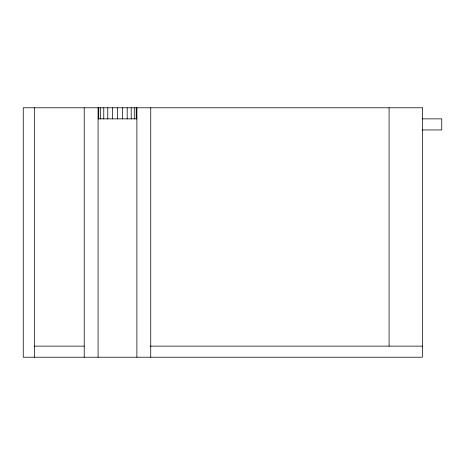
<?xml version="1.0" encoding="UTF-8"?>
<svg xmlns="http://www.w3.org/2000/svg" width="465" height="465" viewBox="0 0 465 465"><rect width="100%" height="100%" fill="white"/><g stroke="black" fill="none" stroke-linecap="round" stroke-linejoin="round"><path stroke-width="0.7" d="M98.08 118.866L136.884 118.866M422.348 118.866L441.75 118.866L441.75 129.956L422.348 129.956M34.334 346.134L84.223 346.134M150.154 346.134L422.348 346.134M389.089 107.781L389.089 346.134M150.741 107.781L150.741 357.219M136.884 107.781L136.884 357.219M136.222 107.781L136.222 118.866M134.28 107.781L134.28 118.866M131.2 107.781L131.2 118.866M127.183 107.781L127.183 118.866M122.504 107.781L122.504 118.866M117.482 107.781L117.482 118.866M112.46 107.781L112.46 118.866M107.781 107.781L107.781 118.866M103.765 107.781L103.765 118.866M100.678 107.781L100.678 118.866M98.743 107.781L98.743 118.866M98.08 107.781L98.08 357.219M84.223 107.781L84.223 357.219M34.334 107.781L34.334 357.219M422.348 107.781L23.25 107.781L23.25 357.219L422.348 357.219L422.348 107.781"/></g></svg>
